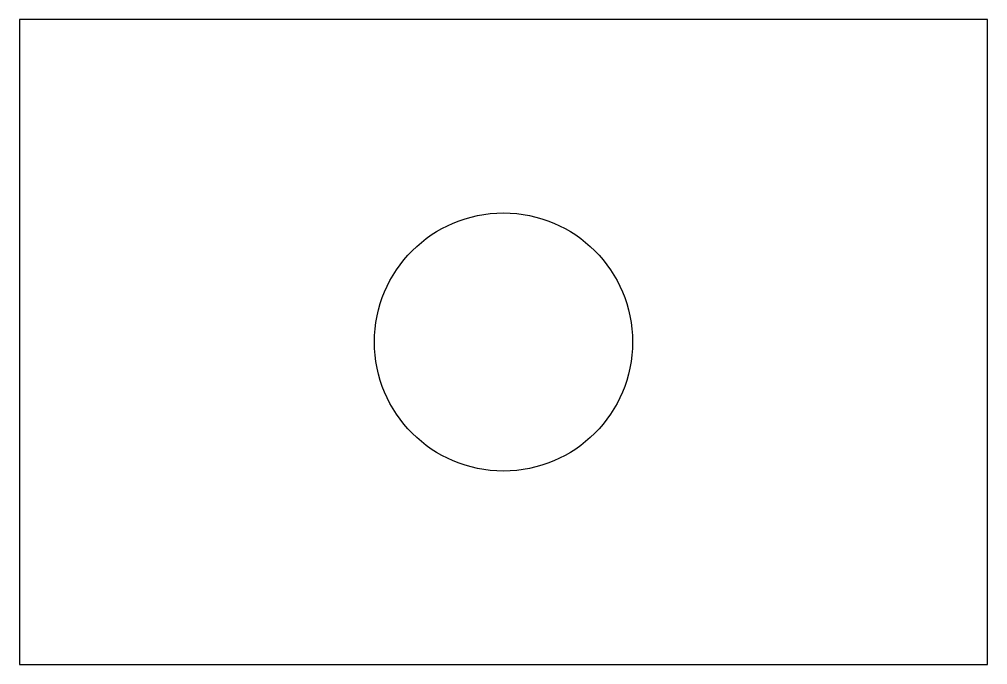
# Model space of a CAD drawing. Header units: metres. Extents: x 0 to 300, y 0 to 200.
import ezdxf

# ---------------------------------------------------------------- set-up
doc = ezdxf.new("R2010")
doc.units = ezdxf.units.M
doc.layers.add('InnerContour', color=2, linetype='Continuous')
doc.layers.add('OuterContour', color=3, linetype='Continuous')

msp = doc.modelspace()

# ---------------------------------------------------------------- linework, layer by layer
at = {"layer": 'InnerContour', "linetype": 'Continuous'}
msp.add_circle((150, 100), 40, dxfattribs=at)
at = {"layer": 'OuterContour', "linetype": 'Continuous'}
msp.add_lwpolyline([(0, 0), (300, 0), (300, 200), (0, 200)], close=True, dxfattribs=at)

doc.saveas('drawing.dxf')
